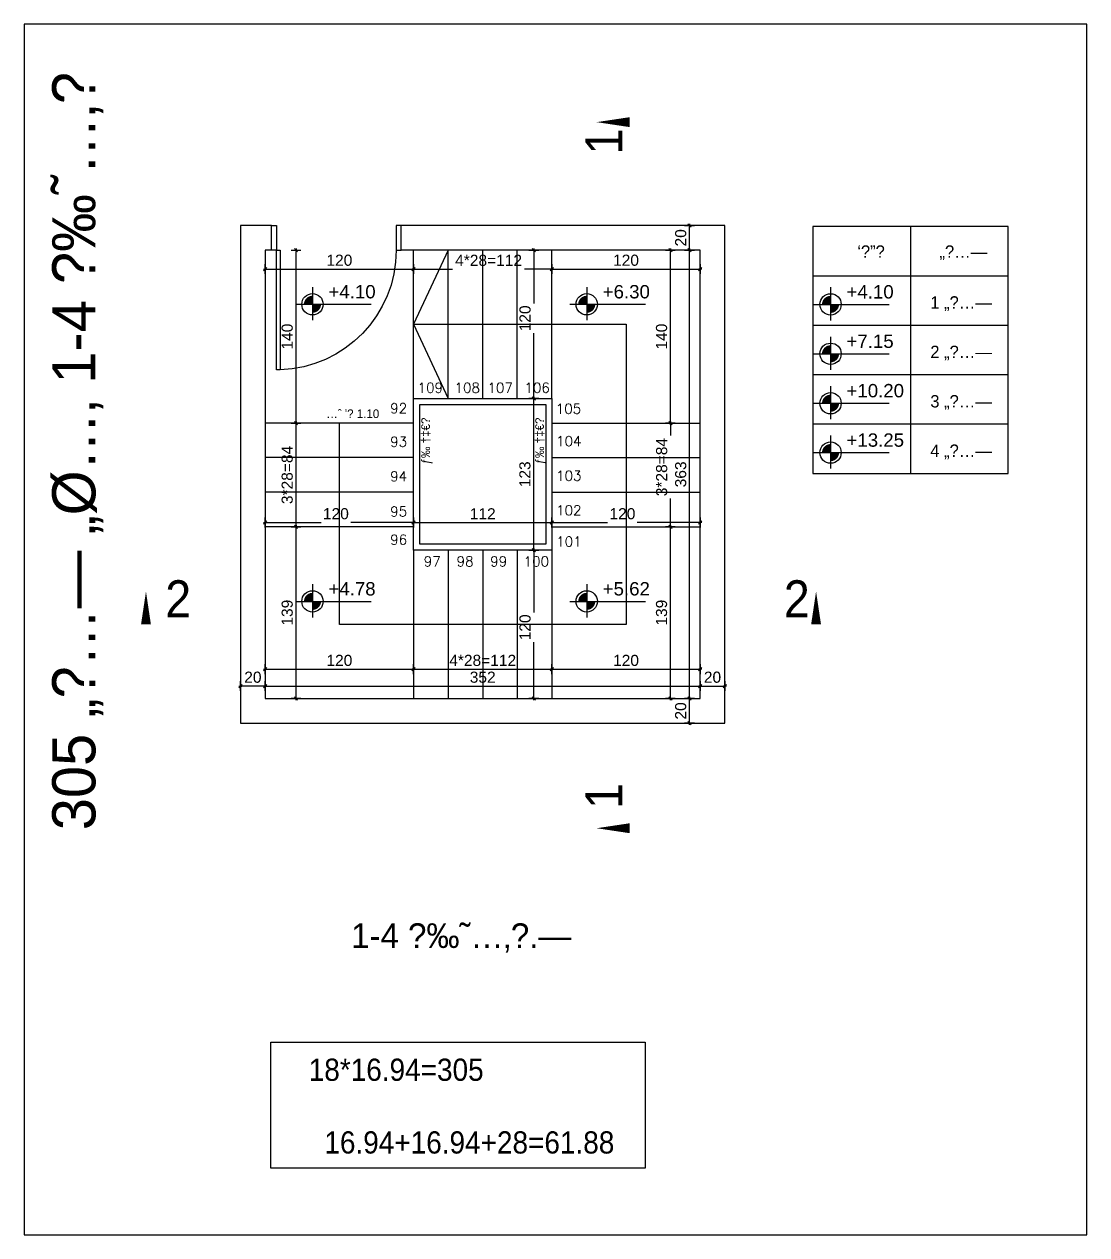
# Model space of a CAD drawing. Header units: centimetres. Extents: x 55145 to 64769, y -6931 to 11377.
# Drawn here: x 58556 to 59416, y 3166 to 4146 of the extents above; entities that cross this region are included whole.
import ezdxf
from ezdxf.enums import TextEntityAlignment as Align

# ---------------------------------------------------------------- set-up
doc = ezdxf.new("R2010")
doc.units = ezdxf.units.CM
doc.header["$LTSCALE"] = 11
doc.header["$MEASUREMENT"] = 0
doc.layers.get('DEFPOINTS').update_dxf_attribs({"color": 1})
for name, color, linetype in [('A_Door_p', 6, 'Continuous'), ('A_Symb_sec', 70, 'Continuous'), ('B-TEXT-H', 6, 'Continuous'), ('dim-100-v', 63, 'Continuous'), ('MABAT', 4, 'Continuous'), ('MIFLAS', 4, 'Continuous'), ('text-building', 8, 'Continuous'), ('TXT', 2, 'Continuous'), ('wall', 7, 'Continuous')]:
    doc.layers.add(name, color=color, linetype=linetype)
doc.styles.add('ROMANCE', font='romanc')
doc.styles.add('SIMPHEB', font='SIMPHEB', dxfattribs={"height": 18})
doc.styles.get("Standard").update_dxf_attribs({"font": 'arial.ttf'})
doc.styles.add('T', font='tovana02')
doc.styles.add('TDE_LIB', font='simpheb')
doc.styles.add('TIPUS-K-KARKA$0$SIMPHEB', font='SIMPHEB')
doc.dimstyles.new('1-25', dxfattribs={"dimtxt": 9, "dimasz": 1, "dimexe": 2, "dimexo": 3, "dimgap": 2.5, "dimtad": 1, "dimdec": 0, "dimdsep": 46, "dimtxsty": 'Standard', "dimblk": 'GGK_DIM', "dimcen": 0.09, "dimse1": 1, "dimse2": 1, "dimadec": 0, "dimazin": 0, "dimtfac": 1, "dimtdec": 0, "dimtix": 1, "dimtmove": 2, "dimatfit": 3, "dimfxl": 1, "dimtolj": 1, "dimtzin": 0, "dimarcsym": 0})

# ---------------------------------------------------------------- blocks, each defined once
blk = doc.blocks.new('A$C0DED7F16')
at = {"layer": 'A_Door_p'}
for points in [[(0.01, 117), (4.01, 117), (4, 97.02), (0, 97.02)], [(105.01, 117), (101.01, 117), (101, 97), (105, 97)], [(101, 97), (98, 97), (97.98, 0), (100.98, 0), (101, 97)]]:
    blk.add_lwpolyline(points, dxfattribs=at)
blk.add_arc((101, 97), 97, 179.98706, 268.21559, dxfattribs=at)
blk = doc.blocks.new('PLAN00')
for p, q in [((0, 32), (0, -30)), ((-32, 0), (110, 0))]:
    blk.add_line(p, q)
at = {"const_width": 16}
for points in [[(0, 8, 0.414214), (0, 8, 0.414214), (-8, 0, 0.414214)], [(0, -8, 0.414214), (0, -8, 0.414214), (8, 0, 0.414214)]]:
    blk.add_lwpolyline(points, format="xyb", dxfattribs=at)
blk.add_circle((0, 0), 20)
blk.add_attdef('FLOOR', (29.4, 11.1), '', height=25)
blk = doc.blocks.new('GGK_DIM')
for p, q in [((1.33336, 1.33336), (-1.33332, -1.33332)), ((0, 0), (-1, 0)), ((0, 4), (0, -4)), ((1.33336, 0), (0, 0))]:
    blk.add_line(p, q)
blk = doc.blocks.new('*D500')
at = {"layer": 'DEFPOINTS', "color": 0, "transparency": 16777216}
for p in [(59102.96, 3610.64), (58750.96, 3600.52), (59102.96, 3600.52)]:
    blk.add_point(p, dxfattribs=at)
at = {"layer": 'dim-100-v', "color": 0, "lineweight": -2, "transparency": 16777216}
blk.add_line((58751.96, 3610.64), (59101.96, 3610.64), dxfattribs=at)
at = {"layer": 'dim-100-v', "color": 0, "lineweight": -2, "transparency": 16777216, "rotation": 180}
blk.add_blockref('GGK_DIM', (58750.96, 3610.64), dxfattribs=at)
at = {"layer": 'dim-100-v', "color": 0, "lineweight": -2, "transparency": 16777216}
blk.add_blockref('GGK_DIM', (59102.96, 3610.64), dxfattribs=at)
at = {"layer": 'dim-100-v', "color": 0, "transparency": 16777216, "insert": (58926.96, 3617.74), "char_height": 9, "attachment_point": 5}
blk.add_mtext('\\A1;352', dxfattribs=at)
blk = doc.blocks.new('*D501')
at = {"layer": 'DEFPOINTS', "color": 0, "transparency": 16777216}
for p in [(59122.96, 3610.64), (59102.96, 3600.52), (59122.96, 3603.35)]:
    blk.add_point(p, dxfattribs=at)
at = {"layer": 'dim-100-v', "color": 0, "lineweight": -2, "transparency": 16777216}
blk.add_line((59103.96, 3610.64), (59121.96, 3610.64), dxfattribs=at)
at = {"layer": 'dim-100-v', "color": 0, "lineweight": -2, "transparency": 16777216, "rotation": 180}
blk.add_blockref('GGK_DIM', (59102.96, 3610.64), dxfattribs=at)
at = {"layer": 'dim-100-v', "color": 0, "lineweight": -2, "transparency": 16777216}
blk.add_blockref('GGK_DIM', (59122.96, 3610.64), dxfattribs=at)
at = {"layer": 'dim-100-v', "color": 0, "transparency": 16777216, "insert": (59112.96, 3617.74), "char_height": 9, "attachment_point": 5}
blk.add_mtext('\\A1;20', dxfattribs=at)
blk = doc.blocks.new('*D502')
at = {"layer": 'DEFPOINTS', "color": 0, "transparency": 16777216}
for p in [(58730.96, 3610.64), (58730.96, 3600.52), (58750.96, 3600.52)]:
    blk.add_point(p, dxfattribs=at)
at = {"layer": 'dim-100-v', "color": 0, "lineweight": -2, "transparency": 16777216}
blk.add_line((58749.96, 3610.64), (58731.96, 3610.64), dxfattribs=at)
at = {"layer": 'dim-100-v', "color": 0, "lineweight": -2, "transparency": 16777216, "rotation": 180}
blk.add_blockref('GGK_DIM', (58730.96, 3610.64), dxfattribs=at)
at = {"layer": 'dim-100-v', "color": 0, "lineweight": -2, "transparency": 16777216}
blk.add_blockref('GGK_DIM', (58750.96, 3610.64), dxfattribs=at)
at = {"layer": 'dim-100-v', "color": 0, "transparency": 16777216, "insert": (58740.96, 3617.74), "char_height": 9, "attachment_point": 5}
blk.add_mtext('\\A1;20', dxfattribs=at)
blk = doc.blocks.new('*D503')
at = {"layer": 'DEFPOINTS', "color": 0, "transparency": 16777216}
for p in [(58750.96, 3623.06), (58870.96, 3624.25), (58870.96, 3623.06)]:
    blk.add_point(p, dxfattribs=at)
at = {"layer": 'dim-100-v', "color": 0, "lineweight": -2, "transparency": 16777216}
blk.add_line((58751.96, 3624.25), (58869.96, 3624.25), dxfattribs=at)
at = {"layer": 'dim-100-v', "color": 0, "lineweight": -2, "transparency": 16777216, "rotation": 180}
blk.add_blockref('GGK_DIM', (58750.96, 3624.25), dxfattribs=at)
at = {"layer": 'dim-100-v', "color": 0, "lineweight": -2, "transparency": 16777216}
blk.add_blockref('GGK_DIM', (58870.96, 3624.25), dxfattribs=at)
at = {"layer": 'dim-100-v', "color": 0, "transparency": 16777216, "insert": (58810.96, 3631.35), "char_height": 9, "attachment_point": 5}
blk.add_mtext('\\A1;120', dxfattribs=at)
blk = doc.blocks.new('*D504')
at = {"layer": 'DEFPOINTS', "color": 0, "transparency": 16777216}
for p in [(58870.96, 3620.25), (58982.96, 3624.25), (58982.96, 3620.25)]:
    blk.add_point(p, dxfattribs=at)
at = {"layer": 'dim-100-v', "color": 0, "lineweight": -2, "transparency": 16777216}
blk.add_line((58871.96, 3624.25), (58981.96, 3624.25), dxfattribs=at)
at = {"layer": 'dim-100-v', "color": 0, "lineweight": -2, "transparency": 16777216, "rotation": 180}
blk.add_blockref('GGK_DIM', (58870.96, 3624.25), dxfattribs=at)
at = {"layer": 'dim-100-v', "color": 0, "lineweight": -2, "transparency": 16777216}
blk.add_blockref('GGK_DIM', (58982.96, 3624.25), dxfattribs=at)
at = {"layer": 'dim-100-v', "color": 0, "transparency": 16777216, "insert": (58926.96, 3631.35), "char_height": 9, "attachment_point": 5}
blk.add_mtext('\\A1;4*28=112', dxfattribs=at)
blk = doc.blocks.new('*D505')
at = {"layer": 'DEFPOINTS', "color": 0, "transparency": 16777216}
for p in [(58982.96, 3620.25), (59102.96, 3624.25), (59102.96, 3620.25)]:
    blk.add_point(p, dxfattribs=at)
at = {"layer": 'dim-100-v', "color": 0, "lineweight": -2, "transparency": 16777216}
blk.add_line((58983.96, 3624.25), (59101.96, 3624.25), dxfattribs=at)
at = {"layer": 'dim-100-v', "color": 0, "lineweight": -2, "transparency": 16777216, "rotation": 180}
blk.add_blockref('GGK_DIM', (58982.96, 3624.25), dxfattribs=at)
at = {"layer": 'dim-100-v', "color": 0, "lineweight": -2, "transparency": 16777216}
blk.add_blockref('GGK_DIM', (59102.96, 3624.25), dxfattribs=at)
at = {"layer": 'dim-100-v', "color": 0, "transparency": 16777216, "insert": (59042.96, 3631.35), "char_height": 9, "attachment_point": 5}
blk.add_mtext('\\A1;120', dxfattribs=at)
blk = doc.blocks.new('*D506')
at = {"layer": 'DEFPOINTS', "color": 0, "transparency": 16777216}
for p in [(58775.86, 3739.52), (58783.49, 3739.52), (58773.9, 3600.52)]:
    blk.add_point(p, dxfattribs=at)
at = {"layer": 'dim-100-v', "color": 0, "lineweight": -2, "transparency": 16777216}
blk.add_line((58775.86, 3601.52), (58775.86, 3738.52), dxfattribs=at)
for p, rotation in [((58775.86, 3739.52), 90), ((58775.86, 3600.52), 270)]:
    blk.add_blockref('GGK_DIM', p, dxfattribs=dict(at, rotation=rotation))
at = {"layer": 'dim-100-v', "color": 0, "transparency": 16777216, "insert": (58768.77, 3670.02), "char_height": 9, "attachment_point": 5, "rotation": 90}
blk.add_mtext('\\A1;139', dxfattribs=at)
blk = doc.blocks.new('*D507')
at = {"layer": 'DEFPOINTS', "color": 0, "transparency": 16777216}
for p in [(58775.86, 3823.52), (58782.64, 3823.52), (58783.49, 3739.52)]:
    blk.add_point(p, dxfattribs=at)
at = {"layer": 'dim-100-v', "color": 0, "lineweight": -2, "transparency": 16777216}
blk.add_line((58775.86, 3740.52), (58775.86, 3822.52), dxfattribs=at)
for p, rotation in [((58775.86, 3823.52), 90), ((58775.86, 3739.52), 270)]:
    blk.add_blockref('GGK_DIM', p, dxfattribs=dict(at, rotation=rotation))
at = {"layer": 'dim-100-v', "color": 0, "transparency": 16777216, "insert": (58768.77, 3781.52), "char_height": 9, "attachment_point": 5, "rotation": 90}
blk.add_mtext('\\A1;3*28=84', dxfattribs=at)
blk = doc.blocks.new('*D508')
at = {"layer": 'DEFPOINTS', "color": 0, "transparency": 16777216}
for p in [(58775.86, 3963.52), (58779.86, 3963.52), (58782.64, 3823.52)]:
    blk.add_point(p, dxfattribs=at)
at = {"layer": 'dim-100-v', "color": 0, "lineweight": -2, "transparency": 16777216}
blk.add_line((58775.86, 3824.52), (58775.86, 3962.52), dxfattribs=at)
for p, rotation in [((58775.86, 3963.52), 90), ((58775.86, 3823.52), 270)]:
    blk.add_blockref('GGK_DIM', p, dxfattribs=dict(at, rotation=rotation))
at = {"layer": 'dim-100-v', "color": 0, "transparency": 16777216, "insert": (58768.77, 3893.52), "char_height": 9, "attachment_point": 5, "rotation": 90}
blk.add_mtext('\\A1;140', dxfattribs=at)
blk = doc.blocks.new('*D519')
at = {"layer": 'DEFPOINTS', "color": 0, "transparency": 16777216}
for p in [(59078.85, 3739.52), (59088.17, 3739.52), (59084.92, 3600.52)]:
    blk.add_point(p, dxfattribs=at)
at = {"layer": 'dim-100-v', "color": 0, "lineweight": -2, "transparency": 16777216}
blk.add_line((59078.85, 3601.52), (59078.85, 3738.52), dxfattribs=at)
for p, rotation in [((59078.85, 3739.52), 90), ((59078.85, 3600.52), 270)]:
    blk.add_blockref('GGK_DIM', p, dxfattribs=dict(at, rotation=rotation))
at = {"layer": 'dim-100-v', "color": 0, "transparency": 16777216, "insert": (59071.75, 3670.02), "char_height": 9, "attachment_point": 5, "rotation": 90}
blk.add_mtext('\\A1;139', dxfattribs=at)
blk = doc.blocks.new('*D520')
at = {"layer": 'DEFPOINTS', "color": 0, "transparency": 16777216}
for p in [(59078.85, 3823.52), (59091.99, 3823.52), (59088.17, 3739.52)]:
    blk.add_point(p, dxfattribs=at)
at = {"layer": 'dim-100-v', "color": 0, "lineweight": -2, "transparency": 16777216}
for p, q in [((59078.85, 3822.52), (59078.85, 3813.4)), ((59078.85, 3740.52), (59078.85, 3762.34))]:
    blk.add_line(p, q, dxfattribs=at)
for p, rotation in [((59078.85, 3823.52), 90), ((59078.85, 3739.52), 270)]:
    blk.add_blockref('GGK_DIM', p, dxfattribs=dict(at, rotation=rotation))
at = {"layer": 'dim-100-v', "color": 0, "transparency": 16777216, "insert": (59071.85, 3787.87), "char_height": 9, "attachment_point": 5, "rotation": 90}
blk.add_mtext('\\A1;3*28=84', dxfattribs=at)
blk = doc.blocks.new('*D521')
at = {"layer": 'DEFPOINTS', "color": 0, "transparency": 16777216}
for p in [(59078.85, 3963.52), (59091.99, 3963.52), (59091.99, 3823.52)]:
    blk.add_point(p, dxfattribs=at)
at = {"layer": 'dim-100-v', "color": 0, "lineweight": -2, "transparency": 16777216}
blk.add_line((59078.85, 3824.52), (59078.85, 3962.52), dxfattribs=at)
for p, rotation in [((59078.85, 3963.52), 90), ((59078.85, 3823.52), 270)]:
    blk.add_blockref('GGK_DIM', p, dxfattribs=dict(at, rotation=rotation))
at = {"layer": 'dim-100-v', "color": 0, "transparency": 16777216, "insert": (59071.75, 3893.52), "char_height": 9, "attachment_point": 5, "rotation": 90}
blk.add_mtext('\\A1;140', dxfattribs=at)
blk = doc.blocks.new('*D522')
at = {"layer": 'DEFPOINTS', "color": 0, "transparency": 16777216}
for p in [(58750.96, 3951.2), (58870.96, 3951.2), (58870.96, 3948.2)]:
    blk.add_point(p, dxfattribs=at)
at = {"layer": 'dim-100-v', "color": 0, "lineweight": -2, "transparency": 16777216}
blk.add_line((58751.96, 3948.2), (58869.96, 3948.2), dxfattribs=at)
at = {"layer": 'dim-100-v', "color": 0, "lineweight": -2, "transparency": 16777216, "rotation": 180}
blk.add_blockref('GGK_DIM', (58750.96, 3948.2), dxfattribs=at)
at = {"layer": 'dim-100-v', "color": 0, "lineweight": -2, "transparency": 16777216}
blk.add_blockref('GGK_DIM', (58870.96, 3948.2), dxfattribs=at)
at = {"layer": 'dim-100-v', "color": 0, "transparency": 16777216, "insert": (58810.96, 3955.3), "char_height": 9, "attachment_point": 5}
blk.add_mtext('\\A1;120', dxfattribs=at)
blk = doc.blocks.new('*D523')
at = {"layer": 'DEFPOINTS', "color": 0, "transparency": 16777216}
for p in [(58870.96, 3944.2), (58982.96, 3948.2), (58982.96, 3943.4)]:
    blk.add_point(p, dxfattribs=at)
at = {"layer": 'dim-100-v', "color": 0, "lineweight": -2, "transparency": 16777216}
for p, q in [((58871.96, 3948.2), (58902.57, 3948.2)), ((58981.96, 3948.2), (58960.93, 3948.2))]:
    blk.add_line(p, q, dxfattribs=at)
at = {"layer": 'dim-100-v', "color": 0, "lineweight": -2, "transparency": 16777216, "rotation": 180}
blk.add_blockref('GGK_DIM', (58870.96, 3948.2), dxfattribs=at)
at = {"layer": 'dim-100-v', "color": 0, "lineweight": -2, "transparency": 16777216}
blk.add_blockref('GGK_DIM', (58982.96, 3948.2), dxfattribs=at)
at = {"layer": 'dim-100-v', "color": 0, "transparency": 16777216, "insert": (58931.75, 3955.2), "char_height": 9, "attachment_point": 5}
blk.add_mtext('\\A1;4*28=112', dxfattribs=at)
blk = doc.blocks.new('*D524')
at = {"layer": 'DEFPOINTS', "color": 0, "transparency": 16777216}
for p in [(58982.96, 3943.4), (59102.95, 3948.2), (59102.95, 3945.54)]:
    blk.add_point(p, dxfattribs=at)
at = {"layer": 'dim-100-v', "color": 0, "lineweight": -2, "transparency": 16777216}
blk.add_line((58983.96, 3948.2), (59101.95, 3948.2), dxfattribs=at)
at = {"layer": 'dim-100-v', "color": 0, "lineweight": -2, "transparency": 16777216, "rotation": 180}
blk.add_blockref('GGK_DIM', (58982.96, 3948.2), dxfattribs=at)
at = {"layer": 'dim-100-v', "color": 0, "lineweight": -2, "transparency": 16777216}
blk.add_blockref('GGK_DIM', (59102.95, 3948.2), dxfattribs=at)
at = {"layer": 'dim-100-v', "color": 0, "transparency": 16777216, "insert": (59042.96, 3955.3), "char_height": 9, "attachment_point": 5}
blk.add_mtext('\\A1;120', dxfattribs=at)
blk = doc.blocks.new('*D525')
at = {"layer": 'DEFPOINTS', "color": 0, "transparency": 16777216}
for p in [(58750.96, 3744.14), (58870.96, 3744.14), (58870.96, 3743.08)]:
    blk.add_point(p, dxfattribs=at)
at = {"layer": 'dim-100-v', "color": 0, "lineweight": -2, "transparency": 16777216}
for p, q in [((58751.96, 3743.08), (58796.13, 3743.08)), ((58869.96, 3743.08), (58820.14, 3743.08))]:
    blk.add_line(p, q, dxfattribs=at)
at = {"layer": 'dim-100-v', "color": 0, "lineweight": -2, "transparency": 16777216, "rotation": 180}
blk.add_blockref('GGK_DIM', (58750.96, 3743.08), dxfattribs=at)
at = {"layer": 'dim-100-v', "color": 0, "lineweight": -2, "transparency": 16777216}
blk.add_blockref('GGK_DIM', (58870.96, 3743.08), dxfattribs=at)
at = {"layer": 'dim-100-v', "color": 0, "transparency": 16777216, "insert": (58808.14, 3750.08), "char_height": 9, "attachment_point": 5}
blk.add_mtext('\\A1;120', dxfattribs=at)
blk = doc.blocks.new('*D527')
at = {"layer": 'DEFPOINTS', "color": 0, "transparency": 16777216}
for p in [(58982.96, 3739.08), (59102.96, 3743.08), (59102.96, 3739.08)]:
    blk.add_point(p, dxfattribs=at)
at = {"layer": 'dim-100-v', "color": 0, "lineweight": -2, "transparency": 16777216}
for p, q in [((58983.96, 3743.08), (59028.06, 3743.08)), ((59101.96, 3743.08), (59052.07, 3743.08))]:
    blk.add_line(p, q, dxfattribs=at)
at = {"layer": 'dim-100-v', "color": 0, "lineweight": -2, "transparency": 16777216, "rotation": 180}
blk.add_blockref('GGK_DIM', (58982.96, 3743.08), dxfattribs=at)
at = {"layer": 'dim-100-v', "color": 0, "lineweight": -2, "transparency": 16777216}
blk.add_blockref('GGK_DIM', (59102.96, 3743.08), dxfattribs=at)
at = {"layer": 'dim-100-v', "color": 0, "transparency": 16777216, "insert": (59040.06, 3750.08), "char_height": 9, "attachment_point": 5}
blk.add_mtext('\\A1;120', dxfattribs=at)
blk = doc.blocks.new('*D528')
at = {"layer": 'DEFPOINTS', "color": 0, "transparency": 16777216}
for p in [(58964.55, 3720.52), (58968.28, 3720.52), (58964.55, 3600.52)]:
    blk.add_point(p, dxfattribs=at)
at = {"layer": 'dim-100-v', "color": 0, "lineweight": -2, "transparency": 16777216}
for p, q in [((58968.28, 3719.52), (58968.28, 3670.16)), ((58968.28, 3601.52), (58968.28, 3646.16))]:
    blk.add_line(p, q, dxfattribs=at)
for p, rotation in [((58968.28, 3720.52), 90), ((58968.28, 3600.52), 270)]:
    blk.add_blockref('GGK_DIM', p, dxfattribs=dict(at, rotation=rotation))
at = {"layer": 'dim-100-v', "color": 0, "transparency": 16777216, "insert": (58961.28, 3658.16), "char_height": 9, "attachment_point": 5, "rotation": 90}
blk.add_mtext('\\A1;120', dxfattribs=at)
blk = doc.blocks.new('*D529')
at = {"layer": 'DEFPOINTS', "color": 0, "transparency": 16777216}
for p in [(58968.28, 3843.52), (58972.28, 3843.52), (58972.28, 3720.52)]:
    blk.add_point(p, dxfattribs=at)
at = {"layer": 'dim-100-v', "color": 0, "lineweight": -2, "transparency": 16777216}
blk.add_line((58968.28, 3721.52), (58968.28, 3842.52), dxfattribs=at)
for p, rotation in [((58968.28, 3843.52), 90), ((58968.28, 3720.52), 270)]:
    blk.add_blockref('GGK_DIM', p, dxfattribs=dict(at, rotation=rotation))
at = {"layer": 'dim-100-v', "color": 0, "transparency": 16777216, "insert": (58961.18, 3782.02), "char_height": 9, "attachment_point": 5, "rotation": 90}
blk.add_mtext('\\A1;123', dxfattribs=at)
blk = doc.blocks.new('*D530')
at = {"layer": 'DEFPOINTS', "color": 0, "transparency": 16777216}
for p in [(58968.28, 3963.52), (58974.31, 3963.52), (58974.31, 3843.52)]:
    blk.add_point(p, dxfattribs=at)
at = {"layer": 'dim-100-v', "color": 0, "lineweight": -2, "transparency": 16777216}
for p, q in [((58968.28, 3962.52), (58968.28, 3920.29)), ((58968.28, 3844.52), (58968.28, 3896.28))]:
    blk.add_line(p, q, dxfattribs=at)
for p, rotation in [((58968.28, 3963.52), 90), ((58968.28, 3843.52), 270)]:
    blk.add_blockref('GGK_DIM', p, dxfattribs=dict(at, rotation=rotation))
at = {"layer": 'dim-100-v', "color": 0, "transparency": 16777216, "insert": (58961.28, 3908.29), "char_height": 9, "attachment_point": 5, "rotation": 90}
blk.add_mtext('\\A1;120', dxfattribs=at)
blk = doc.blocks.new('*D531')
at = {"layer": 'DEFPOINTS', "color": 0, "transparency": 16777216}
for p in [(59094.07, 3600.49), (59094.35, 3600.49), (59103.1, 3580.52)]:
    blk.add_point(p, dxfattribs=at)
at = {"layer": 'dim-100-v', "color": 0, "lineweight": -2, "transparency": 16777216}
blk.add_line((59094.35, 3581.52), (59094.35, 3599.49), dxfattribs=at)
for p, rotation in [((59094.35, 3600.49), 90), ((59094.35, 3580.52), 270)]:
    blk.add_blockref('GGK_DIM', p, dxfattribs=dict(at, rotation=rotation))
at = {"layer": 'dim-100-v', "color": 0, "transparency": 16777216, "insert": (59087.25, 3590.5), "char_height": 9, "attachment_point": 5, "rotation": 90}
blk.add_mtext('\\A1;20', dxfattribs=at)
blk = doc.blocks.new('*D532')
at = {"layer": 'DEFPOINTS', "color": 0, "transparency": 16777216}
for p in [(59094.35, 3963.49), (59098.35, 3963.49), (59098.35, 3600.49)]:
    blk.add_point(p, dxfattribs=at)
at = {"layer": 'dim-100-v', "color": 0, "lineweight": -2, "transparency": 16777216}
blk.add_line((59094.35, 3601.49), (59094.35, 3962.49), dxfattribs=at)
for p, rotation in [((59094.35, 3963.49), 90), ((59094.35, 3600.49), 270)]:
    blk.add_blockref('GGK_DIM', p, dxfattribs=dict(at, rotation=rotation))
at = {"layer": 'dim-100-v', "color": 0, "transparency": 16777216, "insert": (59087.25, 3781.99), "char_height": 9, "attachment_point": 5, "rotation": 90}
blk.add_mtext('\\A1;363', dxfattribs=at)
blk = doc.blocks.new('*D533')
at = {"layer": 'DEFPOINTS', "color": 0, "transparency": 16777216}
for p in [(59094.35, 3983.49), (59098.35, 3983.49), (59098.35, 3963.49)]:
    blk.add_point(p, dxfattribs=at)
at = {"layer": 'dim-100-v', "color": 0, "lineweight": -2, "transparency": 16777216}
blk.add_line((59094.35, 3964.49), (59094.35, 3982.49), dxfattribs=at)
for p, rotation in [((59094.35, 3983.49), 90), ((59094.35, 3963.49), 270)]:
    blk.add_blockref('GGK_DIM', p, dxfattribs=dict(at, rotation=rotation))
at = {"layer": 'dim-100-v', "color": 0, "transparency": 16777216, "insert": (59087.25, 3973.49), "char_height": 9, "attachment_point": 5, "rotation": 90}
blk.add_mtext('\\A1;20', dxfattribs=at)
blk = doc.blocks.new('SYS011')
blk.add_lwpolyline([(0, 0, 0, 0, 0), (100, 0, 12, 0, 0), (100, 40, 0, 0, 0)], format="xyseb")
at = {"style": 'TDE_LIB'}
blk.add_attdef('-', (113.3, 0), '', height=24, dxfattribs=at)
blk = doc.blocks.new('A$C63F54530')
at = {"xscale": -0.6666666666666666, "yscale": 0.6666666666666666, "zscale": 0.6666666666666666, "rotation": 89.99999999999991}
blk.add_blockref('SYS011', (40.72, 70.67), dxfattribs=at)
at = {"width": 0.9}
blk.add_attdef('SEC', (35, 17.47, -1.16), '', height=35, rotation=90, dxfattribs=at)

msp = doc.modelspace()

# ---------------------------------------------------------------- linework, layer by layer
at = {"layer": 'DEFPOINTS', "elevation": 0}
for points in [[(59352.37, 3982.56), (59194.16, 3982.56)], [(59194.16, 3982.56), (59194.16, 3782.56), (59352.37, 3782.56), (59352.37, 3982.56)], [(59273.26, 3982.56), (59273.26, 3782.56)], [(59352.37, 3942.56), (59194.16, 3942.56)], [(59352.37, 3902.56), (59194.16, 3902.56)], [(59352.37, 3862.56), (59194.16, 3862.56)], [(59352.37, 3822.56), (59194.16, 3822.56)]]:
    msp.add_lwpolyline(points, dxfattribs=at)
at = {"layer": 'MABAT'}
for p, q in [((58870.96, 3843.52), (58870.96, 3963.52)), ((58898.96, 3843.52), (58898.96, 3963.52)), ((58926.96, 3843.52), (58926.96, 3963.52)), ((58954.96, 3843.52), (58954.96, 3963.52)), ((58982.96, 3843.52), (58982.96, 3963.52)), ((58870.96, 3823.52), (58750.96, 3823.52)), ((58982.96, 3823.52), (59102.96, 3823.52)), ((58870.96, 3795.52), (58750.96, 3795.52)), ((58982.96, 3795.52), (59102.96, 3795.52)), ((58870.96, 3767.52), (58750.96, 3767.52)), ((58982.96, 3767.52), (59102.96, 3767.52)), ((58870.96, 3739.52), (58750.96, 3739.52)), ((58982.96, 3739.52), (59102.96, 3739.52)), ((58870.96, 3720.52), (58870.96, 3600.52)), ((58898.96, 3720.52), (58898.96, 3600.52)), ((58926.96, 3720.52), (58926.96, 3600.52)), ((58954.96, 3720.52), (58954.96, 3600.52)), ((58982.96, 3720.52), (58982.96, 3600.52))]:
    msp.add_line(p, q, dxfattribs=at)
for points in [[(59415.89, 4146.41), (58555.89, 4146.41), (58555.89, 3166.41), (59415.89, 3166.41)], [(58870.96, 3843.52), (58982.96, 3843.52), (58982.96, 3720.52), (58870.96, 3720.52)], [(58875.96, 3838.52), (58977.96, 3838.52), (58977.96, 3725.52), (58875.96, 3725.52)]]:
    msp.add_lwpolyline(points, close=True, dxfattribs=at)
for points in [[(58898.96, 3963.52), (58870.96, 3903.52), (58898.96, 3843.52)], [(58870.96, 3903.52), (59042.96, 3903.52), (59042.96, 3660.52), (58810.96, 3660.52), (58810.96, 3823.52)]]:
    msp.add_lwpolyline(points, dxfattribs=at)
at = {"layer": 'TXT'}
msp.add_lwpolyline([(58755.39, 3322.28), (59058.53, 3322.28), (59058.53, 3220.33), (58755.39, 3220.33)], close=True, dxfattribs=at)
at = {"layer": 'wall'}
for p, q in [((58755.96, 3963.52), (58755.96, 3983.52)), ((58860.96, 3963.52), (58860.96, 3983.52))]:
    msp.add_line(p, q, dxfattribs=at)
for points in [[(58755.96, 3983.52), (58730.96, 3983.52), (58730.96, 3580.52), (59122.96, 3580.52), (59122.96, 3983.52)], [(59122.96, 3983.52), (58860.96, 3983.52)], [(58755.96, 3963.52), (58750.96, 3963.52), (58750.96, 3600.52), (59102.96, 3600.52), (59102.96, 3963.52)], [(59102.96, 3963.52), (58860.96, 3963.52)]]:
    msp.add_lwpolyline(points, dxfattribs=at)

# ---------------------------------------------------------------- block references
at = {"layer": 'A_Symb_sec'}
ref = msp.add_blockref('A$C63F54530', (59005.1, 4071.13), dxfattribs=dict(at, xscale=-1, rotation=180))
ref.add_attrib('SEC', '1', (59040.1, 4041.03, -1.16), dxfattribs={"layer": '0', "height": 30, "rotation": 90, "width": 0.9})
ref = msp.add_blockref('A$C63F54530', (58650.43, 3701.24), dxfattribs=dict(at, rotation=270))
ref.add_attrib('SEC', '2', (58670.03, 3666.24, -1.16), dxfattribs={"layer": '0', "height": 30, "width": 0.9})
ref = msp.add_blockref('A$C63F54530', (59200.79, 3701.24), dxfattribs=dict(at, xscale=-1, rotation=90))
ref.add_attrib('SEC', '2', (59170.69, 3666.24, -1.16), dxfattribs={"layer": '0', "height": 30, "width": 0.9})
ref = msp.add_blockref('A$C63F54530', (59005.1, 3491.53), dxfattribs=at)
ref.add_attrib('SEC', '1', (59040.1, 3511.13, -1.16), dxfattribs={"layer": '0', "height": 30, "rotation": 90, "width": 0.9})
at = {"layer": 'MIFLAS'}
ref = msp.add_blockref('PLAN00', (58789.21, 3919.68), dxfattribs=dict(at, xscale=0.432000000004191, yscale=0.432000000004191, zscale=0.6047999999999999))
ref.add_attrib('FLOOR', '+4.10', (58802.14, 3924.46), dxfattribs={"layer": '0', "height": 10.8})
ref = msp.add_blockref('PLAN00', (59011.18, 3919.68), dxfattribs=dict(at, xscale=0.432000000004191, yscale=0.432000000004191, zscale=0.6047999999999999))
ref.add_attrib('FLOOR', '+6.30', (59024.11, 3924.46), dxfattribs={"layer": '0', "height": 10.8})
ref = msp.add_blockref('PLAN00', (59208.49, 3919.59, 0), dxfattribs=dict(at, xscale=0.432000000004191, yscale=0.432000000004191, zscale=0.6047999999999999))
ref.add_attrib('FLOOR', '+4.10', (59221.42, 3924.36, 0), dxfattribs={"layer": '0', "height": 10.8})
ref = msp.add_blockref('PLAN00', (59208.49, 3879.59, 0), dxfattribs=dict(at, xscale=0.432000000004191, yscale=0.432000000004191, zscale=0.6047999999999999))
ref.add_attrib('FLOOR', '+7.15', (59221.42, 3884.36, 0), dxfattribs={"layer": '0', "height": 10.8})
ref = msp.add_blockref('PLAN00', (59208.49, 3839.59, 0), dxfattribs=dict(at, xscale=0.432000000004191, yscale=0.432000000004191, zscale=0.6047999999999999))
ref.add_attrib('FLOOR', '+10.20', (59221.42, 3844.36, 0), dxfattribs={"layer": '0', "height": 10.8})
ref = msp.add_blockref('PLAN00', (59208.49, 3799.59, 0), dxfattribs=dict(at, xscale=0.432000000004191, yscale=0.432000000004191, zscale=0.6047999999999999))
ref.add_attrib('FLOOR', '+13.25', (59221.42, 3804.36, 0), dxfattribs={"layer": '0', "height": 10.8})
ref = msp.add_blockref('PLAN00', (58789.21, 3679.18), dxfattribs=dict(at, xscale=0.432000000004191, yscale=0.432000000004191, zscale=0.6047999999999999))
ref.add_attrib('FLOOR', '+4.78', (58802.14, 3683.96), dxfattribs={"layer": '0', "height": 10.8})
ref = msp.add_blockref('PLAN00', (59011.18, 3679.18), dxfattribs=dict(at, xscale=0.432000000004191, yscale=0.432000000004191, zscale=0.6047999999999999))
ref.add_attrib('FLOOR', '+5.62', (59024.11, 3683.96), dxfattribs={"layer": '0', "height": 10.8})
at = {"layer": 'wall', "xscale": -1}
msp.add_blockref('A$C0DED7F16', (58860.97, 3866.5), dxfattribs=at)

# ---------------------------------------------------------------- texts
at = {"layer": 'B-TEXT-H', "style": 'ROMANCE'}
for s, p in [('109', (58874.28, 3848.12, 0)), ('108', (58904.19, 3848.12, 0)), ('107', (58930.83, 3848.12, 0)), ('106', (58960.73, 3848.12, 0)), ('92', (58852.09, 3831.5, 0)), ('105', (58986.1, 3831.13, 0)), ('93', (58852.09, 3804.39, 0)), ('104', (58986.38, 3804.89, 0)), ('94', (58852.09, 3776.39, 0)), ('103', (58986.38, 3776.89, 0)), ('95', (58852.09, 3747.95, 0)), ('102', (58986.38, 3748.89, 0)), ('96', (58852.09, 3725.17, 0)), ('101', (58986.46, 3723.62, 0)), ('97', (58879.23, 3707.52, 0)), ('98', (58905.87, 3707.52, 0)), ('99', (58933.05, 3707.52, 0)), ('100', (58960.1, 3707.52, 0))]:
    msp.add_text(s, height=8, dxfattribs=at).set_placement(p)
at = {"layer": 'MIFLAS', "style": 'SIMPHEB'}
for s, p in [('‘\x8c”\x8e', (59241.28, 3957.31, 0)), (' „\x8e…—', (59314.15, 3957.31, 0)), ('1 „%%142…—', (59314.15, 3916.15, 0)), ('2 „%%142…—', (59314.15, 3876.15, 0)), ('3 „%%142…—', (59314.15, 3836.15, 0)), ('4 „%%142…—', (59314.15, 3796.15, 0))]:
    msp.add_text(s, height=10, dxfattribs=at).set_placement(p, align=Align.CENTER)
at = {"layer": 'text-building', "style": 'TIPUS-K-KARKA$0$SIMPHEB'}
msp.add_text("…ˆ '\x8e 1.10", height=7, dxfattribs=at).set_placement((58843.24, 3827.57, 0), align=Align.RIGHT)
for p in [(58884.26, 3789.97), (58976.52, 3789.97)]:
    msp.add_text('ƒ‰ †‡€\x8e', height=7, rotation=90, dxfattribs=at).set_placement(p)
at = {"layer": 'TXT', "ltscale": 100, "style": 'T'}
msp.add_text('305 „%%142…— „%%129…‚ 1-4 %%141‰˜…‚%%142', height=35, rotation=90, dxfattribs=at).set_placement((58613.52, 4107.71, 0), align=Align.RIGHT)
msp.add_text(' 1-4 %%141‰˜…‚%%142.—', height=20, dxfattribs=at).set_placement((58998.83, 3398.55, 0), align=Align.RIGHT)
at = {"layer": 'TXT', "width": 0.9}
for s, p in [('18*16.94=305', (58927.73, 3291.03)), ('16.94+16.94+28=61.88', (59033.52, 3232.18))]:
    msp.add_text(s, height=18, dxfattribs=at).set_placement(p, align=Align.RIGHT)

# ---------------------------------------------------------------- dimensions: what is measured, and where the dimension line sits
at = {"layer": 'dim-100-v'}
for base, p1, p2, picture, middle in [((59094.35, 3983.49), (59098.35, 3963.49), (59098.35, 3983.49), '*D533', (59087.25, 3973.49)), ((58775.86, 3963.52), (58782.64, 3823.52), (58779.86, 3963.52), '*D508', (58768.77, 3893.52)), ((59078.85, 3963.52), (59091.99, 3823.52), (59091.99, 3963.52), '*D521', (59071.75, 3893.52)), ((59094.35, 3963.49), (59098.35, 3600.49), (59098.35, 3963.49), '*D532', (59087.25, 3781.99)), ((58968.28, 3843.52), (58972.28, 3720.52), (58972.28, 3843.52), '*D529', (58961.18, 3782.02)), ((58775.86, 3739.52), (58773.9, 3600.52), (58783.49, 3739.52), '*D506', (58768.77, 3670.02)), ((59078.85, 3739.52), (59084.92, 3600.52), (59088.17, 3739.52), '*D519', (59071.75, 3670.02)), ((59094.35, 3600.49), (59103.1, 3580.52), (59094.07, 3600.49), '*D531', (59087.25, 3590.5))]:
    dim = msp.add_linear_dim(base=base, p1=p1, p2=p2, angle=90, dimstyle='1-25', dxfattribs=at)
    dim.commit()
    dim.dimension.update_dxf_attribs({"geometry": picture, "text_midpoint": middle})
for base, p1, p2, picture, middle in [((58870.96, 3948.2), (58750.96, 3951.2), (58870.96, 3951.2), '*D522', (58810.96, 3955.3)), ((59102.95, 3948.2), (58982.96, 3943.4), (59102.95, 3945.54), '*D524', (59042.96, 3955.3)), ((58870.96, 3624.25), (58750.96, 3623.06), (58870.96, 3623.06), '*D503', (58810.96, 3631.35)), ((59102.96, 3624.25), (58982.96, 3620.25), (59102.96, 3620.25), '*D505', (59042.96, 3631.35)), ((58730.96, 3610.64), (58750.96, 3600.52), (58730.96, 3600.52), '*D502', (58740.96, 3617.74)), ((59102.96, 3610.64), (58750.96, 3600.52), (59102.96, 3600.52), '*D500', (58926.96, 3617.74)), ((59122.96, 3610.64), (59102.96, 3600.52), (59122.96, 3603.35), '*D501', (59112.96, 3617.74))]:
    dim = msp.add_linear_dim(base=base, p1=p1, p2=p2, dimstyle='1-25', dxfattribs=at)
    dim.commit()
    dim.dimension.update_dxf_attribs({"geometry": picture, "text_midpoint": middle})
dim = msp.add_linear_dim(base=(58982.96, 3948.2), p1=(58870.96, 3944.2), p2=(58982.96, 3943.4), text='4*28=<>', dimstyle='1-25', dxfattribs=at)
dim.commit()
dim.dimension.update_dxf_attribs({"geometry": '*D523', "text_midpoint": (58931.75, 3955.2), "dimtype": 160})
for base, p1, p2, picture, middle in [((58968.28, 3963.52), (58974.31, 3843.52), (58974.31, 3963.52), '*D530', (58961.28, 3908.29)), ((58968.28, 3720.52), (58964.55, 3600.52), (58964.55, 3720.52), '*D528', (58961.28, 3658.16))]:
    dim = msp.add_linear_dim(base=base, p1=p1, p2=p2, angle=90, dimstyle='1-25', dxfattribs=at)
    dim.commit()
    dim.dimension.update_dxf_attribs({"geometry": picture, "text_midpoint": middle, "dimtype": 160})
dim = msp.add_linear_dim(base=(58775.86, 3823.52), p1=(58783.49, 3739.52), p2=(58782.64, 3823.52), angle=90, text='3*28=<>', dimstyle='1-25', dxfattribs=at)
dim.commit()
dim.dimension.update_dxf_attribs({"geometry": '*D507', "text_midpoint": (58768.77, 3781.52)})
dim = msp.add_linear_dim(base=(59078.85, 3823.52), p1=(59088.17, 3739.52), p2=(59091.99, 3823.52), angle=90, text='3*28=<>', dimstyle='1-25', dxfattribs=at)
dim.commit()
dim.dimension.update_dxf_attribs({"geometry": '*D520', "text_midpoint": (59071.85, 3787.87), "dimtype": 160})
for base, p1, p2, picture, middle in [((58870.96, 3743.08), (58750.96, 3744.14), (58870.96, 3744.14), '*D525', (58808.14, 3750.08)), ((59102.96, 3743.08), (58982.96, 3739.08), (59102.96, 3739.08), '*D527', (59040.06, 3750.08))]:
    dim = msp.add_linear_dim(base=base, p1=p1, p2=p2, dimstyle='1-25', dxfattribs=at)
    dim.commit()
    dim.dimension.update_dxf_attribs({"geometry": picture, "text_midpoint": middle, "dimtype": 160})
msp.add_linear_dim(base=(58982.96, 3743.08), p1=(58870.96, 3739.08), p2=(58982.96, 3739.08), dimstyle='1-25', dxfattribs=at).render()
dim = msp.add_linear_dim(base=(58982.96, 3624.25), p1=(58870.96, 3620.25), p2=(58982.96, 3620.25), text='4*28=<>', dimstyle='1-25', dxfattribs=at)
dim.commit()
dim.dimension.update_dxf_attribs({"geometry": '*D504', "text_midpoint": (58926.96, 3631.35)})

doc.saveas('drawing.dxf')
